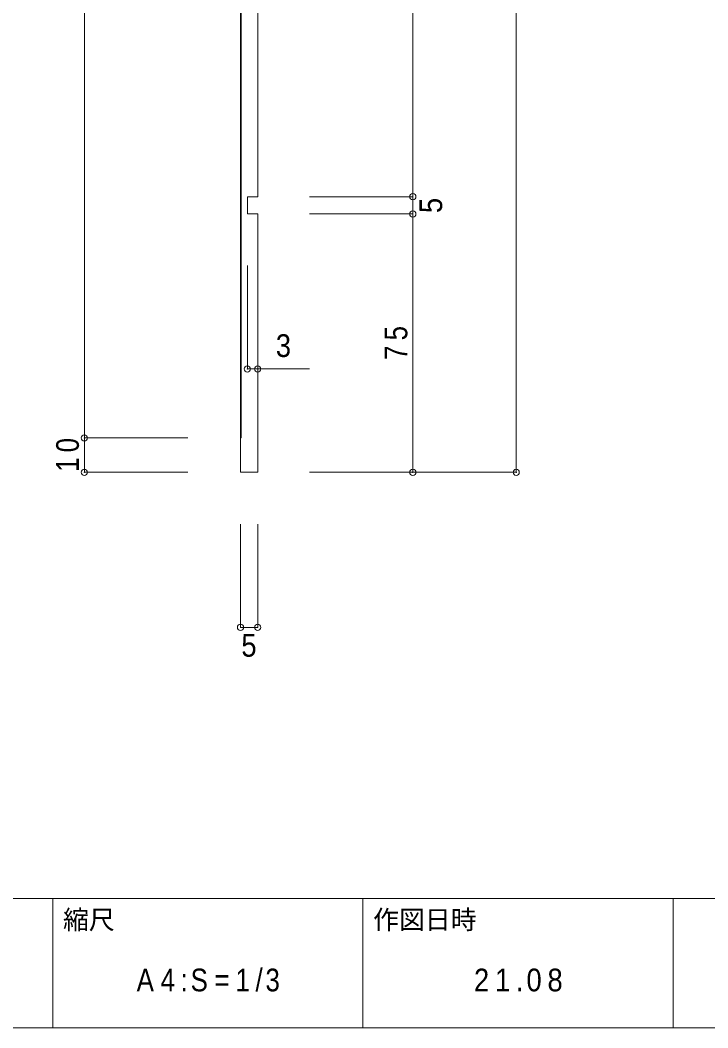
# Model space of a CAD drawing. Units: millimetres on the paper, with parts at other scales. Extents: x -141 to 141, y -98 to 98.
# Drawn here: x -22.1 to 44.4, y -97.5 to 0 of the extents above; entities that cross this region are included whole.
import ezdxf
from ezdxf.enums import TextEntityAlignment as Align

# ---------------------------------------------------------------- set-up
doc = ezdxf.new("R2010")
doc.units = ezdxf.units.MM
doc.header["$PDMODE"] = 32
doc.header["$PDSIZE"] = 0.6
for name, color, linetype, lineweight in [('3-0_ＫＢ製品', 2, 'Continuous', 9), ('3-2_ハッチ', 7, 'Continuous', 9), ('3-3_寸法', 4, 'Continuous', 9), ('F-0_図面枠', 5, 'Continuous', 9), ('F-5_F-5ﾚｲﾔ', 7, 'Continuous', 9)]:
    doc.layers.add(name, color=color, linetype=linetype, lineweight=lineweight)
doc.styles.add('HGｺﾞｼｯｸM', font='')
doc.styles.get('HGｺﾞｼｯｸM').set_extended_font_data('HGｺﾞｼｯｸM')

msp = doc.modelspace()

# ---------------------------------------------------------------- linework, layer by layer
at = {"layer": '3-0_ＫＢ製品'}
for p, q in [((-0.833, -43.75), (-0.833, 55.25)), ((0.833, 55.417), (0.833, -17.083)), ((-0.167, -17.083), (-0.167, -18.75)), ((-0.167, -17.083), (0.833, -17.083)), ((-0.833, -43.75), (0.833, -43.75))]:
    msp.add_line(p, q, dxfattribs=at)
msp.add_lwpolyline([(-0.167, -18.75), (0.833, -18.75), (0.833, -43.75)], dxfattribs=at)
at = {"layer": '3-2_ハッチ'}
msp.add_lwpolyline([(-0.833, -40.417), (-0.767, -40.417), (-0.767, 52.917)], dxfattribs=at)
at = {"layer": '3-3_寸法'}
for p, q in [((25.833, 56.25), (25.833, -43.75)), ((15.833, 55.417), (15.833, -17.083)), ((-15.933, 52.917), (-15.933, -40.417)), ((15.833, -17.083), (5.833, -17.083)), ((15.833, -17.083), (15.833, -18.75)), ((15.833, -18.75), (5.833, -18.75)), ((15.833, -18.75), (15.833, -43.75)), ((-0.167, -33.75), (-0.167, -23.75)), ((0.833, -33.75), (0.833, -23.75)), ((-0.167, -33.75), (5.833, -33.75)), ((-15.933, -40.417), (-5.933, -40.417)), ((-15.933, -40.417), (-15.933, -43.75)), ((-15.933, -43.75), (-5.933, -43.75)), ((15.833, -43.75), (5.833, -43.75)), ((25.833, -43.75), (15.833, -43.75)), ((-0.833, -58.75), (-0.833, -48.75)), ((0.833, -58.75), (0.833, -48.75)), ((0.833, -58.75), (-0.833, -58.75))]:
    msp.add_line(p, q, dxfattribs=at)
for p in [(15.833, -17.083), (15.833, -18.75), (-0.167, -33.75), (0.833, -33.75), (-15.933, -40.417), (-15.933, -43.75), (15.833, -43.75), (25.833, -43.75), (-0.833, -58.75), (0.833, -58.75)]:
    msp.add_point(p, dxfattribs=at)
at = {"layer": 'F-0_図面枠'}
for p, q in [((-141, -85), (141, -85)), ((-19, -97.5), (-19, -85)), ((11, -97.5), (11, -85)), ((41, -97.5), (41, -85)), ((141, -97.5), (-141, -97.5))]:
    msp.add_line(p, q, dxfattribs=at)

# ---------------------------------------------------------------- texts
at = {"layer": '3-3_寸法', "color": 7, "style": 'HGｺﾞｼｯｸM', "width": 0.9}
msp.add_text('5', height=2.199, rotation=90, dxfattribs=at).set_placement((19.333, -18.667), align=Align.BOTTOM_LEFT)
for s, p in [('3', (2.583, -33.25)), ('5', (-0.75, -62.25))]:
    msp.add_text(s, height=2.199, dxfattribs=at).set_placement(p, align=Align.BOTTOM_LEFT)
at = {"layer": '3-3_寸法', "color": 7, "char_height": 2.199, "attachment_point": 7, "rotation": 90, "style": 'HGｺﾞｼｯｸM'}
for s, insert in [('\\T1.36;\\W0.85;75', (15.333, -32.875)), ('\\T1.36;\\W0.85;10', (-16.433, -43.708))]:
    msp.add_mtext(s, dxfattribs=dict(at, insert=insert))
at = {"layer": 'F-5_F-5ﾚｲﾔ', "style": 'HGｺﾞｼｯｸM'}
for s, p in [('縮尺', (-18, -88.5)), ('作図日時', (12, -88.5))]:
    msp.add_text(s, height=1.833, dxfattribs=at).set_placement(p, align=Align.BOTTOM_LEFT)
at = {"layer": 'F-5_F-5ﾚｲﾔ', "char_height": 2.199, "attachment_point": 7, "style": 'HGｺﾞｼｯｸM'}
for s, insert in [('\\T1.39;\\W0.85;A4:S=1/3', (-10.875, -94)), ('\\T1.38;\\W0.9;21.08', (21.75, -94))]:
    msp.add_mtext(s, dxfattribs=dict(at, insert=insert))

doc.saveas('drawing.dxf')
